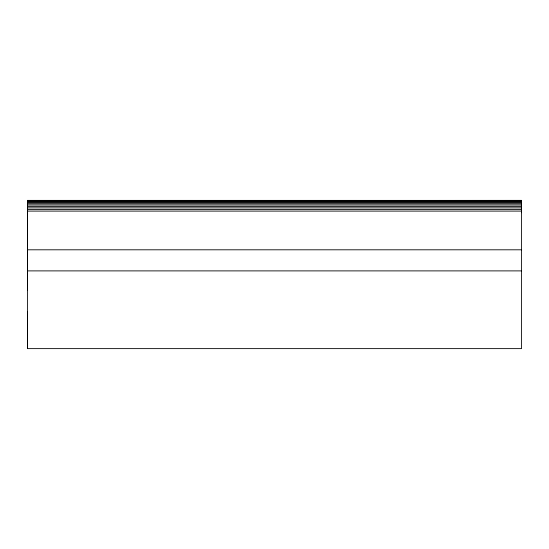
<?xml version="1.0" encoding="UTF-8"?>
<svg xmlns="http://www.w3.org/2000/svg" width="549" height="549" viewBox="0 0 549 549"><rect width="100%" height="100%" fill="white"/><g stroke="black" fill="none" stroke-linecap="round" stroke-linejoin="round"><path stroke-width="0.82" d="M27.45 201.106L27.45 200.378L521.55 200.392L521.55 203.775L27.45 203.775M521.55 207.549L521.55 348.622L27.45 348.622L27.45 311.564M27.45 290.476L27.45 205.504M27.45 202.375L27.45 200.646L521.55 200.646M27.45 200.735L27.45 200.378L27.45 348.622M521.55 200.749L521.55 200.392L521.55 201.112L27.45 201.112M521.55 206.513L521.55 205.518M521.55 200.392L27.45 200.509M27.45 201.806L521.55 201.806M27.45 202.698L521.55 202.698M27.45 205.017L521.55 205.017M27.45 206.397L521.55 206.397L521.55 202.21M27.45 207.893L521.55 207.893M27.45 209.471L521.55 209.471M27.45 211.097L521.55 211.097M27.45 249.802L521.55 249.802M27.45 270.89L521.55 270.89M521.55 202.91L521.55 212.744M27.45 202.897L27.45 209.135"/></g></svg>
